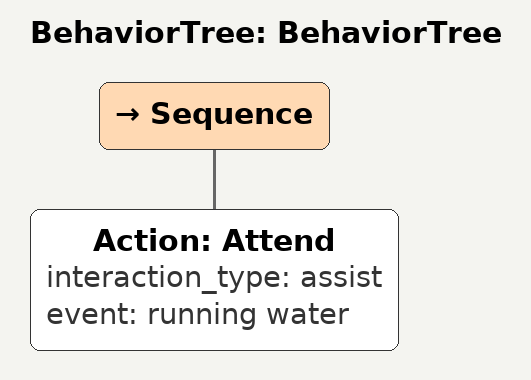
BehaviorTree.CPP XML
<?xml version="1.0"?>
<root main_tree_to_execute="BehaviorTree">
    <BehaviorTree ID="BehaviorTree">
        <Sequence>
            <Action ID="Attend" interaction_type="assist" event="running water" />
        </Sequence>
    </BehaviorTree>
</root>
